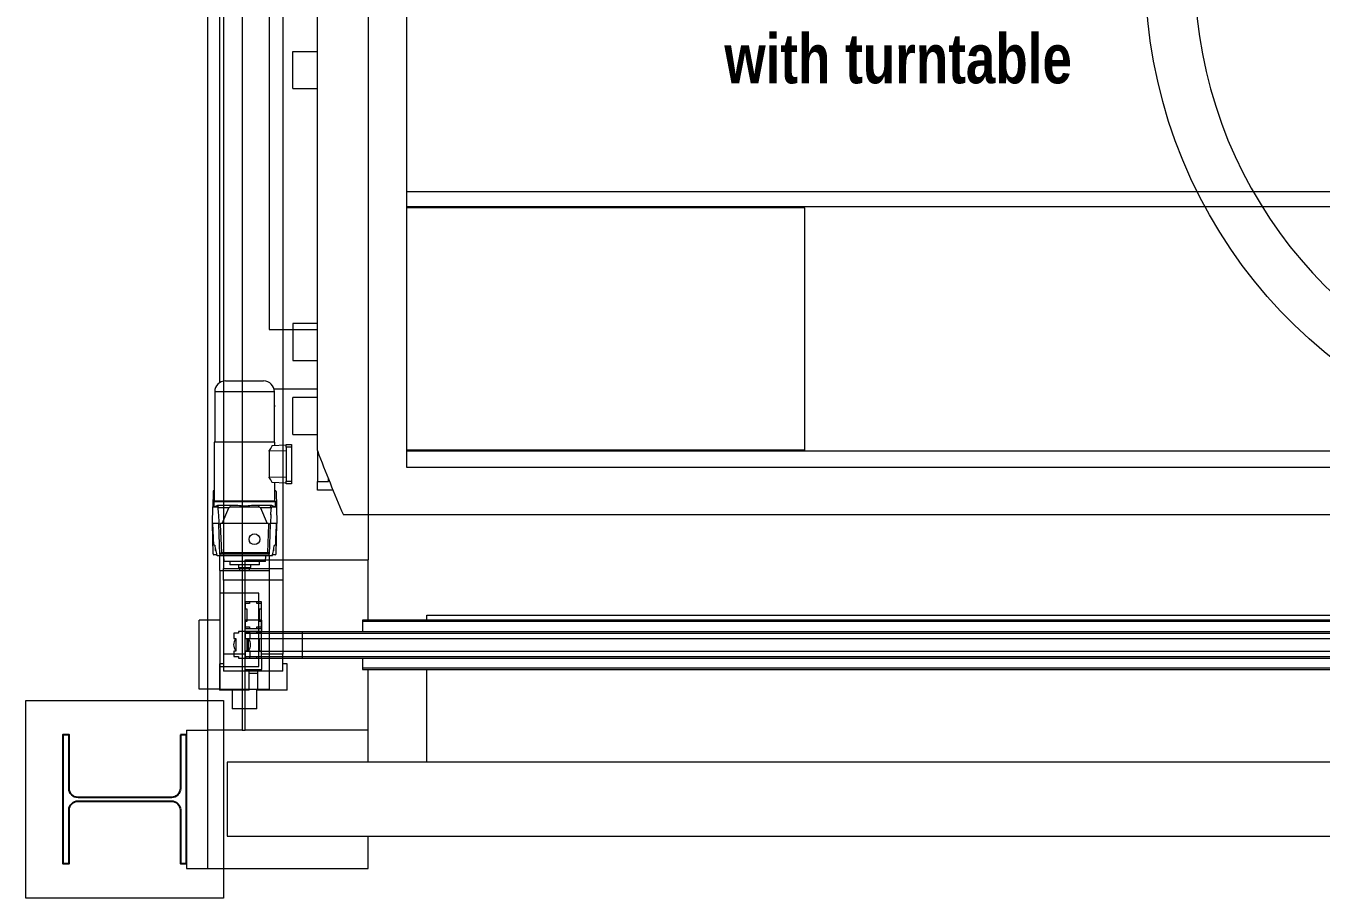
# Model space of a CAD drawing. Header units: inches. Extents: x 2378 to 8138, y 788 to 3743.
# Drawn here: x 4572.7 to 4834.7, y 1378.1 to 1554.6 of the extents above; entities that cross this region are included whole.
import ezdxf

# ---------------------------------------------------------------- set-up
doc = ezdxf.new("R2010")
doc.units = ezdxf.units.IN
doc.header["$MEASUREMENT"] = 0
doc.set_wipeout_variables(frame=1)
for name, color, linetype in [('PK24-LABEL', 7, 'Continuous'), ('PK24E', 7, 'Continuous'), ('PK24E-STRUCT-STEEL', 254, 'Continuous')]:
    doc.layers.add(name, color=color, linetype=linetype)
for name, color, linetype, true_color in [('PK24E-COMP-PALLET', 132, 'Continuous', 0x00b7c8), ('PK24E-SYS-LIFT', 31, 'Continuous', 0xffcc5a), ('PK24E-SYS-SHELF', 31, 'Continuous', 0xffcc5a)]:
    doc.layers.add(name, color=color, linetype=linetype, true_color=true_color)
doc.layers.add('PK24E-TTARROW', color=20, linetype='Continuous', lineweight=20, true_color=0xf54b32)
doc.styles.add('Impact', font='impact.ttf', dxfattribs={"height": 5})

# ---------------------------------------------------------------- blocks, each defined once
blk = doc.blocks.new('ELIFTTT-CHASIS--TOP-COMP-PKE24')
at = {"layer": 'PK24E-SYS-LIFT', "lineweight": 5}
for p, q in [((-287.25, -83.22), (-287.25, 83.22)), ((-277.25, 72.5), (-277.25, -72.5)), ((-277.25, -72.5), (-259.75, -72.5)), ((-259.75, -84.5), (-259.75, -72.5)), ((-259.75, -72.5), (-254.75, -72.5)), ((-254.75, -84.5), (-254.75, -72.5)), ((-254.75, -72.5), (-249.75, -72.5)), ((-249.75, -72.5), (-249.75, -84.5)), ((-81.39, -72.5), (-249.75, -72.5)), ((-286.1, -82.9), (-278.4, -82.9)), ((-288.3, -85.1), (-288.3, -95.25)), ((-276.2, -85.1), (-288.3, -85.1)), ((-276.28, -84.5), (-259.75, -84.5)), ((-276.2, -87.8), (-276.2, -85.1)), ((-254.75, -84.5), (-259.75, -84.5)), ((-249.75, -84.5), (-254.75, -84.5)), ((-249.75, -84.5), (-231.25, -84.5)), ((-231.25, -84.5), (-231.25, -100.5)), ((-141.25, -84.5), (-68.85, -84.5)), ((-141.25, -84.5), (-141.25, -100.5)), ((-276.2, -88.12), (-276.2, -87.8)), ((-276.2, -95.25), (-276.2, -88.12)), ((-288.4, -95.25), (-288.4, -107.18)), ((-276.1, -95.25), (-288.4, -95.25)), ((-273.85, -95.9), (-276.71, -96.05)), ((-276.1, -96.02), (-276.1, -95.25)), ((-273.85, -96.28), (-273.85, -95.78)), ((-273.85, -95.78), (-272.75, -95.78)), ((-272.75, -96.28), (-273.85, -96.28)), ((-273.85, -96.28), (-273.85, -103.18)), ((-272.75, -95.78), (-272.75, -96.28)), ((-272.75, -96.28), (-272.75, -103.18)), ((-277.3, -97.08), (-277.3, -102.38)), ((-277.3, -97.08), (-277.25, -97.08)), ((-273.85, -97), (-277.25, -97.08)), ((-277.25, -97.01), (-277.25, -97.08)), ((-277.25, -97.08), (-277.25, -102.38)), ((-277.25, -97.08), (-277.25, -97.08)), ((-231.25, -100.5), (-141.25, -100.5)), ((-277.3, -102.38), (-277.25, -102.38)), ((-273.85, -102.45), (-277.25, -102.38)), ((-277.25, -102.38), (-277.25, -102.38)), ((-277.25, -102.45), (-277.25, -102.38)), ((-273.85, -103.56), (-276.71, -103.41)), ((-276.1, -107.18), (-276.1, -103.44)), ((-273.85, -103.18), (-272.75, -103.18)), ((-273.85, -103.68), (-273.85, -103.18)), ((-272.75, -103.68), (-273.85, -103.68)), ((-272.75, -103.18), (-272.75, -103.68)), ((-288.64, -105.25), (-288.69, -108.33)), ((-288.5, -107.35), (-288.5, -108.31)), ((-276, -107.35), (-288.5, -107.35)), ((-288.4, -105.05), (-288.44, -105.05)), ((-282.25, -107.18), (-288.4, -107.18)), ((-276.1, -107.18), (-282.25, -107.18)), ((-276.06, -105.05), (-276.1, -105.05)), ((-276, -108.31), (-276, -107.35)), ((-275.86, -105.25), (-275.81, -108.33)), ((-288.77, -108.41), (-288.83, -111.75)), ((-288.5, -108.14), (-288.77, -108.41)), ((-287.72, -108.41), (-288.77, -108.41)), ((-287.72, -108.41), (-287.37, -108)), ((-287.69, -108), (-287.37, -108)), ((-285.44, -108.55), (-287.67, -108.55)), ((-287.53, -109.94), (-287.47, -111.69)), ((-287.37, -108), (-285.07, -108)), ((-286.81, -111.75), (-285.44, -108.55)), ((-285.2, -108.41), (-285.44, -108.55)), ((-285.2, -108.41), (-285.07, -108)), ((-279.3, -108.41), (-285.2, -108.41)), ((-285.07, -108), (-283.65, -108)), ((-280.85, -108), (-279.43, -108)), ((-279.3, -108.41), (-279.43, -108)), ((-279.43, -108), (-277.13, -108)), ((-279.06, -108.55), (-279.3, -108.41)), ((-279.06, -108.55), (-277.69, -111.75)), ((-276.83, -108.55), (-279.06, -108.55)), ((-276.78, -108.41), (-277.13, -108)), ((-277.13, -108), (-276.81, -108)), ((-276.97, -109.94), (-277.03, -111.69)), ((-275.73, -108.41), (-276.78, -108.41)), ((-275.73, -108.41), (-276, -108.14)), ((-275.67, -111.75), (-275.73, -108.41)), ((-287.46, -111.75), (-288.83, -111.75)), ((-288.64, -117.85), (-288.75, -111.75)), ((-288.71, -111.75), (-288.56, -116.1)), ((-287.47, -111.69), (-287.16, -111.91)), ((-287.46, -111.91), (-287.47, -111.69)), ((-287.24, -117.91), (-287.46, -111.91)), ((-287.09, -111.75), (-287.16, -111.91)), ((-287.16, -111.91), (-286.95, -117.61)), ((-286.81, -111.75), (-287.09, -111.75)), ((-277.69, -111.75), (-286.81, -111.75)), ((-277.41, -111.75), (-277.69, -111.75)), ((-277.55, -117.61), (-277.34, -111.91)), ((-277.41, -111.75), (-277.34, -111.91)), ((-277.03, -111.69), (-277.34, -111.91)), ((-277.04, -111.91), (-277.26, -117.91)), ((-277.04, -111.91), (-277.03, -111.69)), ((-275.67, -111.75), (-277.04, -111.75)), ((-275.94, -116.1), (-275.79, -111.75)), ((-275.86, -117.85), (-275.75, -111.75)), ((-275.88, -114.18), (-275.91, -114.17)), ((-288.32, -116.1), (-288.56, -116.1)), ((-287.24, -117.91), (-286.95, -117.61)), ((-277.26, -117.91), (-287.24, -117.91)), ((-287.24, -117.91), (-287.22, -118.3)), ((-286.95, -117.61), (-277.55, -117.61)), ((-277.55, -117.61), (-277.26, -117.91)), ((-277.28, -118.3), (-277.26, -117.91)), ((-275.94, -116.1), (-276.18, -116.1)), ((-275.96, -115.62), (-275.92, -115.63)), ((-287.89, -118.05), (-288.44, -118.05)), ((-287.22, -118.3), (-287.82, -118.3)), ((-287.25, -121.25), (-287.25, -118.3)), ((-277.28, -118.3), (-287.22, -118.3)), ((-286.53, -118.3), (-286.47, -119.4)), ((-278.03, -119.4), (-286.47, -119.4)), ((-285.25, -119.4), (-285.25, -120.1)), ((-279.25, -120.1), (-285.25, -120.1)), ((-283.5, -120.1), (-283.5, -120.6)), ((-281, -120.6), (-281, -120.1)), ((-279.25, -120.1), (-279.25, -119.4)), ((-278.03, -119.4), (-277.97, -118.3)), ((-276.68, -118.3), (-277.28, -118.3)), ((-277.25, -118.3), (-277.25, -121.25)), ((-276.06, -118.05), (-276.61, -118.05)), ((-287.25, -121.25), (-277.25, -121.25)), ((-287.25, -121.25), (-287.25, -125.85)), ((-283.5, -120.6), (-283.4, -120.7)), ((-283.5, -120.6), (-281, -120.6)), ((-281.1, -120.7), (-283.4, -120.7)), ((-283.25, -120.7), (-283.25, -121.25)), ((-281.25, -121.25), (-281.25, -120.7)), ((-281.1, -120.7), (-281, -120.6)), ((-277.25, -121.25), (-277.25, -145.25)), ((-279.35, -125.85), (-287.25, -125.85)), ((-287.25, -125.85), (-287.25, -140.65)), ((-279.35, -140.65), (-279.35, -125.85)), ((-291.45, -145.25), (-291.45, -131.25)), ((-287.25, -131.25), (-291.45, -131.25)), ((-282.02, -133.55), (-283.48, -133.55)), ((-283.48, -133.55), (-283.48, -133.88)), ((-282.02, -133.88), (-282.02, -133.55)), ((-284.4, -133.88), (-284.4, -134.98)), ((-283.48, -133.88), (-284.4, -133.88)), ((-284.4, -134.98), (-284.02, -134.98)), ((-284.02, -134.98), (-284.02, -137.52)), ((-281.1, -133.88), (-282.02, -133.88)), ((-281.48, -134.98), (-281.1, -134.98)), ((-281.48, -137.52), (-281.48, -134.98)), ((-281.1, -134.98), (-281.1, -133.88)), ((-284.4, -137.52), (-284.4, -138.62)), ((-284.02, -137.52), (-284.4, -137.52)), ((-284.4, -138.62), (-283.48, -138.62)), ((-283.48, -138.62), (-283.48, -138.95)), ((-282.02, -138.62), (-281.1, -138.62)), ((-282.02, -138.95), (-282.02, -138.62)), ((-281.1, -137.52), (-281.48, -137.52)), ((-281.1, -138.62), (-281.1, -137.52)), ((-287.25, -140.65), (-279.35, -140.65)), ((-287.25, -140.65), (-287.25, -145.25)), ((-283.48, -138.95), (-282.02, -138.95)), ((-287.25, -145.25), (-291.45, -145.25)), ((-287.25, -145.25), (-277.25, -145.25)), ((-284.75, -145.25), (-284.75, -149.25)), ((-279.75, -149.25), (-279.75, -145.25)), ((-279.75, -149.25), (-284.75, -149.25))]:
    blk.add_line(p, q, dxfattribs=at)
for centre, radius in [((0, 0), 109), ((-280.25, -114.91), 1.1)]:
    blk.add_circle(centre, radius, dxfattribs=at)
for centre, radius, start, end in [((-286.1, -85.1), 2.2, 90, 180), ((-278.4, -85.1), 2.2, 0, 90), ((-282.25, -93.43), 6.15, 323.5945, 324.3984), ((-282.25, -106.03), 6.15, 35.6016, 36.4055), ((-288.44, -105.25), 0.2, 90, 179), ((-288.3, -107.35), 0.2, 120, 180), ((-276.2, -107.35), 0.2, 0, 60), ((-276.06, -105.25), 0.2, 1, 90), ((-282.25, -101.91), 6.25, 257.0707, 282.9293), ((-288.44, -117.85), 0.2, 181, 270), ((-287.75, -117), 0.45, 155.4253, 227.7547), ((-276.75, -117), 0.45, 312.2453, 24.5747), ((-276.06, -117.85), 0.2, 270, 359), ((-282.75, -136.25), 1.72, 137.63, 222.37), ((-282.75, -136.25), 1.72, 317.63, 42.37)]:
    blk.add_arc(centre, radius, start, end, dxfattribs=at)
for centre, major_axis, ratio, start_param, end_param in [((-282.25, -93.8), (4.43, 4.6), 0.92858, 4.894943, 5.068696), ((-282.25, -105.66), (-4.43, 4.6), 0.92858, 4.356082, 4.529835), ((-259.13, -85.52), (26.34, 26.35), 0.507143, 2.92615, 2.93364), ((-259.93, -27.64), (17.65, 106.42), 0.210212, 2.468706, 2.489106), ((-304.57, -27.64), (-17.65, 106.42), 0.210216, 3.79411, 3.814504), ((-305.37, -85.52), (-26.34, 26.35), 0.507159, 3.349555, 3.357045), ((-258.83, -111.06), (0, 29.91), 0.99939, 1.745058, 1.81444), ((-305.67, -111.06), (0, 29.91), 0.99939, 4.468745, 4.538127)]:
    blk.add_ellipse(centre, major_axis=major_axis, ratio=ratio, start_param=start_param, end_param=end_param, dxfattribs=at)
for points, knots in [([(-276.2, -87.8), (-276.2, -87.8), (-276.2, -87.81), (-276.2, -87.83), (-276.2, -87.87), (-276.2, -87.92), (-276.2, -87.98), (-276.2, -88.03), (-276.2, -88.08), (-276.2, -88.11), (-276.2, -88.12), (-276.2, -88.12), (-276.2, -88.12)], [0, 0, 0, 0, 0.106425, 0.212833, 0.319704, 0.427399, 0.535627, 0.643879, 0.751778, 0.859172, 0.966191, 1, 1, 1, 1]), ([(-288.5, -108.31), (-288.5, -108.31), (-288.5, -108.34), (-288.48, -108.35), (-288.42, -108.36), (-288.34, -108.34), (-288.23, -108.29), (-288.09, -108.23), (-287.92, -108.14), (-287.77, -108.05), (-287.69, -108)], [0, 0, 0, 0, 0.053259, 0.184632, 0.316005, 0.44367, 0.571338, 0.702705, 0.834078, 1, 1, 1, 1]), ([(-276.81, -108), (-276.72, -108.05), (-276.5, -108.18), (-276.29, -108.29), (-276.15, -108.34), (-276.07, -108.36), (-276.03, -108.35), (-276, -108.34), (-276, -108.31), (-276, -108.31)], [0, 0, 0, 0, 0.189659, 0.44506, 0.57653, 0.707999, 0.799497, 0.930008, 1, 1, 1, 1]), ([(-275.92, -114.19), (-275.92, -114.19), (-275.93, -114.2), (-275.94, -114.28), (-275.96, -114.44), (-275.97, -114.66), (-275.99, -114.9), (-275.99, -115.15), (-275.99, -115.36), (-275.98, -115.53), (-275.97, -115.62), (-275.97, -115.62), (-275.96, -115.61)], [0, 0, 0, 0, 0.009511, 0.124894, 0.240611, 0.356456, 0.472081, 0.587302, 0.702221, 0.817124, 0.932235, 1, 1, 1, 1]), ([(-275.89, -114.18), (-275.89, -114.18), (-275.89, -114.16), (-275.89, -114.22), (-275.9, -114.37), (-275.9, -114.62), (-275.9, -114.9), (-275.91, -115.18), (-275.91, -115.43), (-275.92, -115.58), (-275.92, -115.64), (-275.92, -115.63), (-275.92, -115.63)], [0, 0, 0, 0, 0.000422, 0.125216, 0.249969, 0.374831, 0.499914, 0.625089, 0.750116, 0.875001, 0.999834, 1, 1, 1, 1]), ([(-275.92, -115.24), (-275.92, -115.23), (-275.92, -115.15), (-275.91, -114.97), (-275.9, -114.73), (-275.9, -114.53), (-275.9, -114.43), (-275.9, -114.39)], [0, 0, 0, 0, 0.041978, 0.30628, 0.570431, 0.834353, 1, 1, 1, 1]), ([(-275.9, -114.39), (-275.9, -114.33), (-275.9, -114.24), (-275.91, -114.21), (-275.91, -114.2)], [0, 0, 0, 0, 0.571187, 1, 1, 1, 1]), ([(-288.32, -116.1), (-288.31, -116.11), (-288.29, -116.12), (-288.28, -116.18), (-288.27, -116.23), (-288.26, -116.25)], [0, 0, 0, 0, 0.43316, 0.866317, 1, 1, 1, 1]), ([(-276.24, -116.25), (-276.23, -116.21), (-276.21, -116.14), (-276.19, -116.1), (-276.19, -116.1), (-276.18, -116.1)], [0, 0, 0, 0, 0.432931, 0.865827, 1, 1, 1, 1]), ([(-287.83, -118.28), (-287.83, -118.28), (-287.83, -118.3), (-287.82, -118.3), (-287.82, -118.3)], [0, 0, 0, 0, 0.485402, 1, 1, 1, 1]), ([(-276.68, -118.3), (-276.68, -118.3), (-276.67, -118.3), (-276.67, -118.28), (-276.67, -118.28)], [0, 0, 0, 0, 0.487803, 1, 1, 1, 1]), ([(-282.09, -121.25), (-282.11, -121.24), (-282.16, -121.21), (-282.25, -121.2), (-282.34, -121.21), (-282.39, -121.24), (-282.41, -121.25)], [0, 0, 0, 0, 0.230406, 0.49981, 0.78779, 1, 1, 1, 1])]:
    blk.add_open_spline(points, degree=3, knots=knots, dxfattribs=at)
blk = doc.blocks.new('ELIFTTT-TT--TOP-COMP-PKE24')
at = {"layer": 'PK24E-SYS-LIFT', "lineweight": 5}
for p, q in [((-267.5, 103.22), (-267.5, -103.22)), ((-258.3, 103.22), (-258.3, -103.22)), ((-265.25, 94), (-265.25, -94)), ((-262.25, 94), (-262.25, -94)), ((-230.5, 84.5), (-230.5, -84.5)), ((-220.5, 74.5), (-220.5, -74.5)), ((-87.6, -74.5), (-87.6, 74.5)), ((-77.6, 74.5), (-77.6, -74.5)), ((-272.5, -16.25), (-267.5, -16.25)), ((-272.5, -23.75), (-272.5, -16.25)), ((-272.5, -23.75), (-267.5, -23.75)), ((-257.8, -52.3), (-257.8, -32.7)), ((-253, -32.5), (-257.6, -32.5)), ((-257.6, -32.5), (-257.6, -52.5)), ((-253, -52.5), (-253, -32.5)), ((-252.8, -32.7), (-252.8, -52.3)), ((-257.8, -39.5), (-258.3, -39.5)), ((-258.3, -45.5), (-257.8, -45.5)), ((-257.6, -52.5), (-253, -52.5)), ((-258.3, -59.75), (-230.5, -59.75)), ((-230.5, -67.75), (-258.3, -67.75)), ((-267.5, -71.25), (-272.5, -71.25)), ((-272.5, -71.25), (-272.5, -78.75)), ((-257.8, -94.8), (-257.8, -75.2)), ((-253, -75), (-257.6, -75)), ((-257.6, -75), (-257.6, -95)), ((-253, -95), (-253, -75)), ((-252.8, -75.2), (-252.8, -94.8)), ((-220.5, -74.5), (-87.6, -74.5)), ((-77.6, -74.5), (77.6, -74.5)), ((-272.5, -78.75), (-267.5, -78.75)), ((-257.8, -82), (-258.3, -82)), ((-267.5, -86.25), (-272.5, -86.25)), ((-272.5, -93.75), (-272.5, -86.25)), ((230.5, -84.5), (-230.5, -84.5)), ((-219.25, -84.5), (-219.25, -89.5)), ((-211.75, -89.5), (-211.75, -84.5)), ((-204.25, -84.5), (-204.25, -89.5)), ((-196.75, -89.5), (-196.75, -84.5)), ((-258.3, -88), (-257.8, -88)), ((-211.75, -89.5), (-219.25, -89.5)), ((-196.75, -89.5), (-204.25, -89.5)), ((-272.5, -93.75), (-267.5, -93.75)), ((-265.25, -94), (-262.25, -94)), ((-265.25, -103.22), (-265.25, -94)), ((-262.25, -94), (-262.25, -103.22)), ((-257.6, -95), (-253, -95)), ((-267.5, -103.22), (-265.25, -103.22)), ((-267.5, -105), (-267.5, -103.22)), ((-262.25, -103.22), (-258.3, -103.22)), ((-258.3, -103.22), (-258.3, -105)), ((-258.3, -105), (-267.5, -105))]:
    blk.add_line(p, q, dxfattribs=at)
for centre, radius, start, end in [((0, 0), 109, 181.1828, 216.518), ((-257.6, -32.7), 0.2, 90, 180), ((-253, -32.7), 0.2, 0, 90), ((-257.6, -52.3), 0.2, 180, 270), ((-253, -52.3), 0.2, 270, 0), ((-257.6, -75.2), 0.2, 90, 180), ((-253, -75.2), 0.2, 0, 90), ((0, 0), 109, 230.8258, 309.1742), ((-257.6, -94.8), 0.2, 180, 270), ((-253, -94.8), 0.2, 270, 0)]:
    blk.add_arc(centre, radius, start, end, dxfattribs=at)
blk = doc.blocks.new('*U38')
at = {"lineweight": 5}
blk.add_wipeout([(-262.27, 110), (262.27, 110), (267.5, 96.99), (267.5, -96.99), (262.27, -110), (-262.27, -110), (-267.5, -96.99), (-267.5, 96.99)], dxfattribs=at)
at = {"layer": 'PK24E-COMP-PALLET', "lineweight": 5}
for p, q in [((-249.45, -100.42), (-249.45, 100.42)), ((-267.5, -96.99), (-267.5, 96.99)), ((249.45, -44.65), (-249.45, -44.65)), ((249.45, -47.67), (-249.45, -47.67)), ((-168.92, -47.89), (-249.45, -47.89)), ((-168.92, -96.89), (-168.92, -47.89)), ((-168.92, -96.89), (-249.45, -96.89)), ((249.45, -97.11), (-249.45, -97.11)), ((249.45, -100.42), (-249.45, -100.42)), ((262.27, -110), (-262.27, -110))]:
    blk.add_line(p, q, dxfattribs=at)
blk.add_arc((-7.5, 0), 277.5, 200.4566, 203.3531, dxfattribs=at)
blk = doc.blocks.new('STEEL-HEA260--TOP-STRUCT-PK24')
at = {"layer": 'PK24E-STRUCT-STEEL', "color": 8, "true_color": 0x808080}
blk.add_lwpolyline([(11.25, 13), (11.25, 2.175, -0.4142136), (9.45, 0.375), (-9.45, 0.375, -0.4142136), (-11.25, 2.175), (-11.25, 13), (-12.5, 13), (-12.5, -13), (-11.25, -13), (-11.25, -2.175, -0.4142136), (-9.45, -0.375), (9.45, -0.375, -0.4142136), (11.25, -2.175), (11.25, -13), (12.5, -13), (12.5, 13)], format="xyb", close=True, dxfattribs=at)
blk = doc.blocks.new('STEEL-HEA260-WPLATE-TOP-STRUCT-PK24')
at = {"layer": 'PK24E-STRUCT-STEEL', "color": 8, "lineweight": 5, "true_color": 0x808080}
blk.add_lwpolyline([(-20, 20), (20, 20), (20, -20), (-20, -20)], close=True, dxfattribs=at)
at = {"lineweight": 5}
blk.add_blockref('STEEL-HEA260--TOP-STRUCT-PK24', (0, 0), dxfattribs=at)
blk = doc.blocks.new('ELIFT-COLUMNS--TOP-COMP-PKE24')
at = {"lineweight": 5}
blk.add_blockref('STEEL-HEA260-WPLATE-TOP-STRUCT-PK24', (-306.5, -167.5), dxfattribs=at)
blk = doc.blocks.new('TTARROW---TOP-DECOR-PK24')
at = {"layer": 'PK24E-TTARROW', "lineweight": 5}
for points in [[(0, 90), (0, 80), (-32.49, 89.27), (0, 110), (0, 100, -0.763437), (50.85, -86.11), (61.06, -72.77), (52.06, -73.42, 0.73095)], [(0, -90), (0, -80), (32.49, -89.27), (0, -110), (0, -100, -0.763437), (-50.85, 86.11), (-61.06, 72.77), (-52.06, 73.42, 0.73095)]]:
    blk.add_lwpolyline(points, format="xyb", close=True, dxfattribs=at)
blk = doc.blocks.new('ELIFT-CW--TOP-COMP-PKE24')
at = {"layer": 'PK24E-SYS-LIFT', "lineweight": 5}
for p, q in [((-12.85, 145.45), (-12.85, 140.1)), ((-6.85, 145.45), (-12.85, 145.45)), ((-6.85, 141.6), (-6.85, 145.45)), ((-5.15, 145.45), (-5.15, 141.6)), ((0.85, 145.45), (-5.15, 145.45)), ((0.85, 140.1), (0.85, 145.45)), ((0, 141.6), (-12, 141.6)), ((-12, 141.6), (-12, 138.15)), ((-5.15, 142.1), (-6.85, 142.1)), ((0, 138.15), (0, 141.6)), ((-12, 140.1), (-12.85, 140.1)), ((-7.65, 137.9), (-7.65, 138.95)), ((-7.65, 138.95), (-4.35, 138.95)), ((-6.73, 138.95), (-5.27, 138.95)), ((-6.73, 138.62), (-6.73, 138.95)), ((-5.27, 138.95), (-5.27, 138.62)), ((-4.35, 138.95), (-4.35, 137.9)), ((0.85, 140.1), (0, 140.1)), ((-12, 123.18), (-12, 138.15)), ((-7.65, 138.15), (-12, 138.15)), ((-7.65, 138.62), (-6.73, 138.62)), ((-7.65, 137.52), (-7.65, 138.62)), ((-7.27, 137.52), (-7.65, 137.52)), ((-7.65, 137.52), (-7.65, 134.98)), ((-7.27, 134.98), (-7.27, 137.52)), ((-5.27, 138.62), (-4.35, 138.62)), ((-4.73, 137.52), (-4.73, 134.98)), ((-4.35, 137.52), (-4.73, 137.52)), ((-4.35, 138.62), (-4.35, 137.52)), ((0, 138.15), (-4.35, 138.15)), ((-4.35, 137.52), (-4.35, 134.98)), ((0, 123.18), (0, 138.15)), ((-7.65, 133.88), (-7.65, 134.98)), ((-7.65, 134.98), (-7.27, 134.98)), ((-7.65, 133.55), (-7.65, 134.6)), ((-6.73, 133.88), (-7.65, 133.88)), ((-6.73, 133.55), (-6.73, 133.88)), ((-5.27, 133.88), (-5.27, 133.55)), ((-4.35, 133.88), (-5.27, 133.88)), ((-4.73, 134.98), (-4.35, 134.98)), ((-4.35, 134.98), (-4.35, 133.88)), ((-4.35, 134.6), (-4.35, 133.55)), ((-4.35, 133.55), (-7.65, 133.55)), ((-7.65, 131.9), (-7.65, 132.95)), ((-7.65, 132.95), (-4.35, 132.95)), ((-7.65, 132.62), (-6.73, 132.62)), ((-7.65, 131.52), (-7.65, 132.62)), ((-7.27, 131.52), (-7.65, 131.52)), ((-7.65, 131.52), (-7.65, 128.98)), ((-7.27, 128.98), (-7.27, 131.52)), ((-5.27, 133.55), (-6.73, 133.55)), ((-6.73, 132.95), (-5.27, 132.95)), ((-6.73, 132.62), (-6.73, 132.95)), ((-5.27, 132.95), (-5.27, 132.62)), ((-5.27, 132.62), (-4.35, 132.62)), ((-4.73, 131.52), (-4.73, 128.98)), ((-4.35, 131.52), (-4.73, 131.52)), ((-4.35, 132.95), (-4.35, 131.9)), ((-4.35, 132.62), (-4.35, 131.52)), ((-4.35, 131.52), (-4.35, 128.98)), ((-7.65, 127.88), (-7.65, 128.98)), ((-7.65, 128.98), (-7.27, 128.98)), ((-7.65, 127.55), (-7.65, 128.6)), ((-4.73, 128.98), (-4.35, 128.98)), ((-4.35, 128.98), (-4.35, 127.88)), ((-4.35, 128.6), (-4.35, 127.55)), ((-6.73, 127.88), (-7.65, 127.88)), ((-4.35, 127.55), (-7.65, 127.55)), ((-6.73, 127.55), (-6.73, 127.88)), ((-5.27, 127.55), (-6.73, 127.55)), ((-5.27, 127.88), (-5.27, 127.55)), ((-4.35, 127.88), (-5.27, 127.88)), ((0, 123.18), (-12, 123.18)), ((-12, 120.81), (-12, 123.18)), ((0, 123.18), (0, 120.81)), ((0, 120.81), (-12, 120.81)), ((-12, 120.81), (-12, -120.81)), ((0, 120.81), (0, -120.81)), ((-12, -120.81), (0, -120.81)), ((-12, -123.18), (-12, -120.81)), ((0, -120.81), (0, -123.18)), ((-12, -123.18), (-12, -138.15)), ((0, -123.18), (-12, -123.18)), ((0, -123.18), (0, -138.15)), ((-7.65, -127.55), (-7.65, -128.6)), ((-4.35, -127.55), (-7.65, -127.55)), ((-7.65, -127.88), (-7.65, -128.98)), ((-6.73, -127.88), (-7.65, -127.88)), ((-6.73, -127.55), (-6.73, -127.88)), ((-5.27, -127.55), (-6.73, -127.55)), ((-5.27, -127.88), (-5.27, -127.55)), ((-4.35, -127.88), (-5.27, -127.88)), ((-4.35, -128.6), (-4.35, -127.55)), ((-4.35, -128.98), (-4.35, -127.88)), ((-7.65, -128.98), (-7.27, -128.98)), ((-7.65, -131.52), (-7.65, -128.98)), ((-7.27, -128.98), (-7.27, -131.52)), ((-4.73, -128.98), (-4.35, -128.98)), ((-4.73, -131.52), (-4.73, -128.98)), ((-4.35, -131.52), (-4.35, -128.98)), ((-7.65, -131.52), (-7.65, -132.62)), ((-7.27, -131.52), (-7.65, -131.52)), ((-7.65, -131.9), (-7.65, -132.95)), ((-7.65, -132.62), (-6.73, -132.62)), ((-7.65, -132.95), (-4.35, -132.95)), ((-7.65, -133.55), (-7.65, -134.6)), ((-4.35, -133.55), (-7.65, -133.55)), ((-6.73, -132.62), (-6.73, -132.95)), ((-6.73, -132.95), (-5.27, -132.95)), ((-6.73, -133.55), (-6.73, -133.88)), ((-5.27, -133.55), (-6.73, -133.55)), ((-5.27, -132.62), (-4.35, -132.62)), ((-5.27, -132.95), (-5.27, -132.62)), ((-5.27, -133.88), (-5.27, -133.55)), ((-4.35, -131.52), (-4.73, -131.52)), ((-4.35, -132.62), (-4.35, -131.52)), ((-4.35, -132.95), (-4.35, -131.9)), ((-4.35, -134.6), (-4.35, -133.55)), ((-7.65, -133.88), (-7.65, -134.98)), ((-6.73, -133.88), (-7.65, -133.88)), ((-7.65, -134.98), (-7.27, -134.98)), ((-7.65, -137.52), (-7.65, -134.98)), ((-7.27, -134.98), (-7.27, -137.52)), ((-4.35, -133.88), (-5.27, -133.88)), ((-4.73, -134.98), (-4.35, -134.98)), ((-4.73, -137.52), (-4.73, -134.98)), ((-4.35, -134.98), (-4.35, -133.88)), ((-4.35, -137.52), (-4.35, -134.98)), ((-7.65, -138.15), (-12, -138.15)), ((-12, -138.15), (-12, -141.6)), ((-7.65, -137.52), (-7.65, -138.62)), ((-7.27, -137.52), (-7.65, -137.52)), ((-7.65, -137.9), (-7.65, -138.95)), ((-7.65, -138.62), (-6.73, -138.62)), ((-6.73, -138.62), (-6.73, -138.95)), ((-5.27, -138.62), (-4.35, -138.62)), ((-5.27, -138.95), (-5.27, -138.62)), ((-4.35, -137.52), (-4.73, -137.52)), ((-4.35, -138.62), (-4.35, -137.52)), ((-4.35, -138.95), (-4.35, -137.9)), ((0, -138.15), (-4.35, -138.15)), ((0, -141.6), (0, -138.15)), ((-12.85, -140.1), (-12.85, -145.45)), ((-12, -140.1), (-12.85, -140.1)), ((-7.65, -138.95), (-4.35, -138.95)), ((-6.73, -138.95), (-5.27, -138.95)), ((0.85, -140.1), (0, -140.1)), ((0.85, -145.45), (0.85, -140.1)), ((0, -141.6), (-12, -141.6)), ((-6.85, -145.45), (-6.85, -141.6)), ((-5.15, -142.1), (-6.85, -142.1)), ((-5.15, -141.6), (-5.15, -145.45)), ((-6.85, -145.45), (-12.85, -145.45)), ((0.85, -145.45), (-5.15, -145.45))]:
    blk.add_line(p, q, dxfattribs=at)
blk = doc.blocks.new('ELIFT-DU--TOP-COMP-PKE24')
at = {"layer": 'PK24E-SYS-LIFT', "linetype": 'Continuous', "lineweight": 5}
for p, q in [((-289.75, 153.5), (-289.75, -153.5)), ((-282.75, 153.5), (-282.75, -153.5)), ((-257.25, 119.1), (-257.25, -119.1)), ((-282.15, -119.1), (-257.25, -119.1)), ((-282.15, -153.5), (-282.15, -119.1)), ((-257.25, -131.25), (-257.25, -119.1)), ((-245.37, -130.25), (266.63, -130.25)), ((-245.37, -131.25), (-245.37, -130.25)), ((-278.75, -131.25), (-282.15, -131.25)), ((-282.15, -133.55), (-270.56, -133.55)), ((-278.75, -133.55), (-278.75, -131.25)), ((-270.56, -133.88), (-270.56, -133.55)), ((-270.56, -133.55), (294.94, -133.55)), ((279.63, -131.25), (-258.37, -131.25)), ((-258.37, -131.25), (-258.37, -131.55)), ((279.63, -131.55), (-258.37, -131.55)), ((-258.37, -131.55), (-258.37, -133.55)), ((-282.15, -133.88), (-270.56, -133.88)), ((-282.15, -134.98), (-270.56, -134.98)), ((-270.56, -133.88), (294.94, -133.88)), ((-270.56, -134.98), (-270.56, -133.88)), ((-270.56, -134.98), (294.94, -134.98)), ((-270.56, -137.52), (-270.56, -134.98)), ((-282.15, -137.52), (-270.56, -137.52)), ((-282.15, -138.62), (-270.56, -138.62)), ((-270.56, -138.62), (-270.56, -137.52)), ((-270.56, -137.52), (294.94, -137.52)), ((-270.56, -138.62), (294.94, -138.62)), ((-270.56, -138.95), (-270.56, -138.62)), ((-282.15, -138.95), (-270.56, -138.95)), ((-282.15, -141.25), (-278.75, -141.25)), ((-278.75, -141.25), (-278.75, -138.95)), ((-270.56, -138.95), (294.94, -138.95)), ((-258.37, -138.95), (-258.37, -140.95)), ((-258.37, -140.95), (-258.37, -141.25)), ((-258.37, -140.95), (279.63, -140.95)), ((-258.37, -141.25), (279.63, -141.25)), ((-257.25, -153.5), (-257.25, -141.25)), ((-294, -153.5), (-289.75, -153.5)), ((-294, -153.5), (-294, -181.5)), ((-282.75, -153.5), (-289.75, -153.5)), ((-289.75, -153.5), (-289.75, -181.5)), ((-282.75, -153.5), (-282.15, -153.5)), ((-257.25, -153.5), (-282.15, -153.5)), ((-294, -181.5), (-289.75, -181.5)), ((-289.75, -181.5), (-257.25, -181.5))]:
    blk.add_line(p, q, dxfattribs=at)
at = {"lineweight": 5}
blk.add_blockref('ELIFT-CW--TOP-COMP-PKE24', (-274.5, 0), dxfattribs=at)
blk.add_wipeout([(-285.75, -175), (-285.75, -160), (307, -160), (307, -175)], dxfattribs=at)
at = {"layer": 'PK24E-SYS-LIFT', "linetype": 'Continuous', "lineweight": 5}
for p, q in [((-245.37, -160), (-245.37, -141.25)), ((-257.25, -160), (-257.25, -153.5)), ((307, -160), (-285.75, -160)), ((-285.75, -160), (-285.75, -175)), ((-285.75, -175), (307, -175)), ((-257.25, -181.5), (-257.25, -175))]:
    blk.add_line(p, q, dxfattribs=at)
blk = doc.blocks.new('*U39')
for name in ['ELIFT-COLUMNS--TOP-COMP-PKE24', 'ELIFTTT-CHASIS--TOP-COMP-PKE24', 'ELIFTTT-TT--TOP-COMP-PKE24']:
    blk.add_blockref(name, (0, 0))
at = {"layer": 'PK24E-SYS-SHELF'}
blk.add_blockref('*U38', (0, 0), dxfattribs=at)
blk.add_blockref('TTARROW---TOP-DECOR-PK24', (0, 0))
blk.add_blockref('ELIFT-DU--TOP-COMP-PKE24', (0, 0))
at = {"layer": 'PK24-LABEL', "insert": (-150, -17.76), "char_height": 10, "attachment_point": 5, "style": 'Impact'}
blk.add_mtext_dynamic_manual_height_columns('with turntable', width=75.903, gutter_width=0, heights=[30.57], dxfattribs=at)

msp = doc.modelspace()

# ---------------------------------------------------------------- block references
at = {"layer": 'PK24E', "lineweight": 5}
msp.add_blockref('*U39', (4899.17, 1565.63), dxfattribs=at)

doc.saveas('drawing.dxf')
